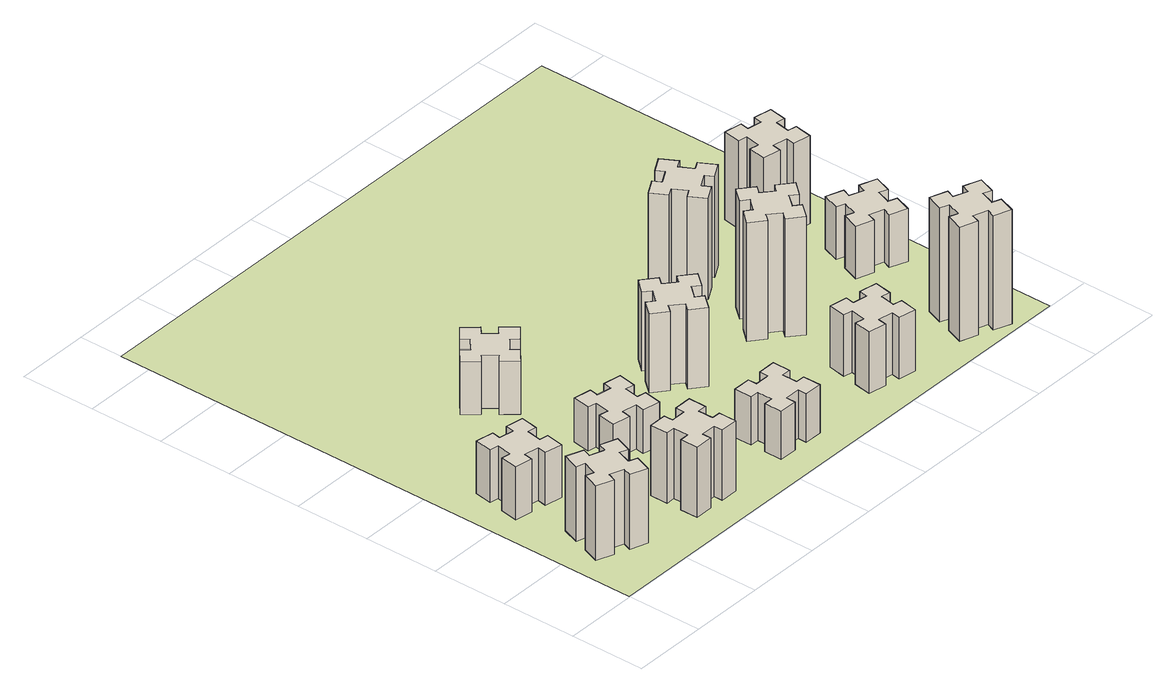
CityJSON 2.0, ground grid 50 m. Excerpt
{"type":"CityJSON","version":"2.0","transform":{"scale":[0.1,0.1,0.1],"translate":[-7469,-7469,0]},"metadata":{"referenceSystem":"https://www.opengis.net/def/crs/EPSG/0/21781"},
"CityObjects":{
"building1":{"type":"Building","attributes":{"class":"1000","function":"1000","usage":"1000","yearOfConstruction":2016,"roofType":"1000","measuredHeight":51,"storeysAboveGround":30,"storeysBelowGround":0},"geometry":[{"type":"Solid","lod":"1","boundaries":[[[[0,1,2,3,4,5,6,7,8,9,10,11,12,13,14,15,16,17,18,19]],[[17,16,20,21]],[[16,15,22,20]],[[15,14,23,22]],[[14,13,24,23]],[[13,12,25,24]],[[12,11,26,25]],[[11,10,27,26]],[[10,9,28,27]],[[9,8,29,28]],[[8,7,30,29]],[[7,6,31,30]],[[6,5,32,31]],[[5,4,33,32]],[[4,3,34,33]],[[3,2,35,34]],[[2,1,36,35]],[[1,0,37,36]],[[0,19,38,37]],[[19,18,39,38]],[[18,17,21,39]],[[24,25,26,27,28,29,30,31,32,33,34,35,36,37,38,39,21,20,22,23]]]]}]},
"building2":{"type":"Building","attributes":{"class":"1000","function":"1000","usage":"1000","yearOfConstruction":2016,"roofType":"1000","measuredHeight":36,"storeysAboveGround":30,"storeysBelowGround":0},"geometry":[{"type":"Solid","lod":"1","boundaries":[[[[40,41,42,43,44,45,46,47,48,49,50,51,52,53,54,55,56,57,58,59]],[[57,56,60,61]],[[56,55,62,60]],[[55,54,63,62]],[[54,53,64,63]],[[53,52,65,64]],[[52,51,66,65]],[[51,50,67,66]],[[50,49,68,67]],[[49,48,69,68]],[[48,47,70,69]],[[47,46,71,70]],[[46,45,72,71]],[[45,44,73,72]],[[44,43,74,73]],[[43,42,75,74]],[[42,41,76,75]],[[41,40,77,76]],[[40,59,78,77]],[[59,58,79,78]],[[58,57,61,79]],[[64,65,66,67,68,69,70,71,72,73,74,75,76,77,78,79,61,60,62,63]]]]}]},
"building3":{"type":"Building","attributes":{"class":"1000","function":"1000","usage":"1000","yearOfConstruction":2016,"roofType":"1000","measuredHeight":48,"storeysAboveGround":30,"storeysBelowGround":0},"geometry":[{"type":"Solid","lod":"1","boundaries":[[[[80,81,82,83,84,85,86,87,88,89,90,91,92,93,94,95,96,97,98,99]],[[97,96,100,101]],[[96,95,102,100]],[[95,94,103,102]],[[94,93,104,103]],[[93,92,105,104]],[[92,91,106,105]],[[91,90,107,106]],[[90,89,108,107]],[[89,88,109,108]],[[88,87,110,109]],[[87,86,111,110]],[[86,85,112,111]],[[85,84,113,112]],[[84,83,114,113]],[[83,82,115,114]],[[82,81,116,115]],[[81,80,117,116]],[[80,99,118,117]],[[99,98,119,118]],[[98,97,101,119]],[[104,105,106,107,108,109,110,111,112,113,114,115,116,117,118,119,101,100,102,103]]]]}]},
"building4":{"type":"Building","attributes":{"class":"1000","function":"1000","usage":"1000","yearOfConstruction":2016,"roofType":"1000","measuredHeight":30,"storeysAboveGround":30,"storeysBelowGround":0},"geometry":[{"type":"Solid","lod":"1","boundaries":[[[[120,121,122,123,124,125,126,127,128,129,130,131,132,133,134,135,136,137,138,139]],[[137,136,140,141]],[[136,135,142,140]],[[135,134,143,142]],[[134,133,144,143]],[[133,132,145,144]],[[132,131,146,145]],[[131,130,147,146]],[[130,129,148,147]],[[129,128,149,148]],[[128,127,150,149]],[[127,126,151,150]],[[126,125,152,151]],[[125,124,153,152]],[[124,123,154,153]],[[123,122,155,154]],[[122,121,156,155]],[[121,120,157,156]],[[120,139,158,157]],[[139,138,159,158]],[[138,137,141,159]],[[144,145,146,147,148,149,150,151,152,153,154,155,156,157,158,159,141,140,142,143]]]]}]},
"building5":{"type":"Building","attributes":{"class":"1000","function":"1000","usage":"1000","yearOfConstruction":2016,"roofType":"1000","measuredHeight":36,"storeysAboveGround":30,"storeysBelowGround":0},"geometry":[{"type":"Solid","lod":"1","boundaries":[[[[160,161,162,163,164,165,166,167,168,169,170,171,172,173,174,175,176,177,178,179]],[[177,176,180,181]],[[176,175,182,180]],[[175,174,183,182]],[[174,173,184,183]],[[173,172,185,184]],[[172,171,186,185]],[[171,170,187,186]],[[170,169,188,187]],[[169,168,189,188]],[[168,167,190,189]],[[167,166,191,190]],[[166,165,192,191]],[[165,164,193,192]],[[164,163,194,193]],[[163,162,195,194]],[[162,161,196,195]],[[161,160,197,196]],[[160,179,198,197]],[[179,178,199,198]],[[178,177,181,199]],[[184,185,186,187,188,189,190,191,192,193,194,195,196,197,198,199,181,180,182,183]]]]}]},
"building6":{"type":"Building","attributes":{"class":"1000","function":"1000","usage":"1000","yearOfConstruction":2016,"roofType":"1000","measuredHeight":33,"storeysAboveGround":30,"storeysBelowGround":0},"geometry":[{"type":"Solid","lod":"1","boundaries":[[[[200,201,202,203,204,205,206,207,208,209,210,211,212,213,214,215,216,217,218,219]],[[217,216,220,221]],[[216,215,222,220]],[[215,214,223,222]],[[214,213,224,223]],[[213,212,225,224]],[[212,211,226,225]],[[211,210,227,226]],[[210,209,228,227]],[[209,208,229,228]],[[208,207,230,229]],[[207,206,231,230]],[[206,205,232,231]],[[205,204,233,232]],[[204,203,234,233]],[[203,202,235,234]],[[202,201,236,235]],[[201,200,237,236]],[[200,219,238,237]],[[219,218,239,238]],[[218,217,221,239]],[[224,225,226,227,228,229,230,231,232,233,234,235,236,237,238,239,221,220,222,223]]]]}]},
"building7":{"type":"Building","attributes":{"class":"1000","function":"1000","usage":"1000","yearOfConstruction":2016,"roofType":"1000","measuredHeight":54,"storeysAboveGround":30,"storeysBelowGround":0},"geometry":[{"type":"Solid","lod":"1","boundaries":[[[[240,241,242,243,244,245,246,247,248,249,250,251,252,253,254,255,256,257,258,259]],[[257,256,260,261]],[[256,255,262,260]],[[255,254,263,262]],[[254,253,264,263]],[[253,252,265,264]],[[252,251,266,265]],[[251,250,267,266]],[[250,249,268,267]],[[249,248,269,268]],[[248,247,270,269]],[[247,246,271,270]],[[246,245,272,271]],[[245,244,273,272]],[[244,243,274,273]],[[243,242,275,274]],[[242,241,276,275]],[[241,240,277,276]],[[240,259,278,277]],[[259,258,279,278]],[[258,257,261,279]],[[264,265,266,267,268,269,270,271,272,273,274,275,276,277,278,279,261,260,262,263]]]]}]},
"building8":{"type":"Building","attributes":{"class":"1000","function":"1000","usage":"1000","yearOfConstruction":2016,"roofType":"1000","measuredHeight":42,"storeysAboveGround":30,"storeysBelowGround":0},"geometry":[{"type":"Solid","lod":"1","boundaries":[[[[280,281,282,283,284,285,286,287,288,289,290,291,292,293,294,295,296,297,298,299]],[[297,296,300,301]],[[296,295,302,300]],[[295,294,303,302]],[[294,293,304,303]],[[293,292,305,304]],[[292,291,306,305]],[[291,290,307,306]],[[290,289,308,307]],[[289,288,309,308]],[[288,287,310,309]],[[287,286,311,310]],[[286,285,312,311]],[[285,284,313,312]],[[284,283,314,313]],[[283,282,315,314]],[[282,281,316,315]],[[281,280,317,316]],[[280,299,318,317]],[[299,298,319,318]],[[298,297,301,319]],[[304,305,306,307,308,309,310,311,312,313,314,315,316,317,318,319,301,300,302,303]]]]}]},
"building9":{"type":"Building","attributes":{"class":"1000","function":"1000","usage":"1000","yearOfConstruction":2016,"roofType":"1000","measuredHeight":81,"storeysAboveGround":30,"storeysBelowGround":0},"geometry":[{"type":"Solid","lod":"1","boundaries":[[[[320,321,322,323,324,325,326,327,328,329,330,331,332,333,334,335,336,337,338,339]],[[337,336,340,341]],[[336,335,342,340]],[[335,334,343,342]],[[334,333,344,343]],[[333,332,345,344]],[[332,331,346,345]],[[331,330,347,346]],[[330,329,348,347]],[[329,328,349,348]],[[328,327,350,349]],[[327,326,351,350]],[[326,325,352,351]],[[325,324,353,352]],[[324,323,354,353]],[[323,322,355,354]],[[322,321,356,355]],[[321,320,357,356]],[[320,339,358,357]],[[339,338,359,358]],[[338,337,341,359]],[[344,345,346,347,348,349,350,351,352,353,354,355,356,357,358,359,341,340,342,343]]]]}]},
"building10":{"type":"Building","attributes":{"class":"1000","function":"1000","usage":"1000","yearOfConstruction":2016,"roofType":"1000","measuredHeight":69,"storeysAboveGround":30,"storeysBelowGround":0},"geometry":[{"type":"Solid","lod":"1","boundaries":[[[[360,361,362,363,364,365,366,367,368,369,370,371,372,373,374,375,376,377,378,379]],[[377,376,380,381]],[[376,375,382,380]],[[375,374,383,382]],[[374,373,384,383]],[[373,372,385,384]],[[372,371,386,385]],[[371,370,387,386]],[[370,369,388,387]],[[369,368,389,388]],[[368,367,390,389]],[[367,366,391,390]],[[366,365,392,391]],[[365,364,393,392]],[[364,363,394,393]],[[363,362,395,394]],[[362,361,396,395]],[[361,360,397,396]],[[360,379,398,397]],[[379,378,399,398]],[[378,377,381,399]],[[384,385,386,387,388,389,390,391,392,393,394,395,396,397,398,399,381,380,382,383]]]]}]},
"building11":{"type":"Building","attributes":{"class":"1000","function":"1000","usage":"1000","yearOfConstruction":2016,"roofType":"1000","measuredHeight":78,"storeysAboveGround":30,"storeysBelowGround":0},"geometry":[{"type":"Solid","lod":"1","boundaries":[[[[400,401,402,403,404,405,406,407,408,409,410,411,412,413,414,415,416,417,418,419]],[[417,416,420,421]],[[416,415,422,420]],[[415,414,423,422]],[[414,413,424,423]],[[413,412,425,424]],[[412,411,426,425]],[[411,410,427,426]],[[410,409,428,427]],[[409,408,429,428]],[[408,407,430,429]],[[407,406,431,430]],[[406,405,432,431]],[[405,404,433,432]],[[404,403,434,433]],[[403,402,435,434]],[[402,401,436,435]],[[401,400,437,436]],[[400,419,438,437]],[[419,418,439,438]],[[418,417,421,439]],[[424,425,426,427,428,429,430,431,432,433,434,435,436,437,438,439,421,420,422,423]]]]}]},
"building12":{"type":"Building","attributes":{"class":"1000","function":"1000","usage":"1000","yearOfConstruction":2016,"roofType":"1000","measuredHeight":36,"storeysAboveGround":30,"storeysBelowGround":0},"geometry":[{"type":"Solid","lod":"1","boundaries":[[[[440,441,442,443,444,445,446,447,448,449,450,451,452,453,454,455,456,457,458,459]],[[457,456,460,461]],[[456,455,462,460]],[[455,454,463,462]],[[454,453,464,463]],[[453,452,465,464]],[[452,451,466,465]],[[451,450,467,466]],[[450,449,468,467]],[[449,448,469,468]],[[448,447,470,469]],[[447,446,471,470]],[[446,445,472,471]],[[445,444,473,472]],[[444,443,474,473]],[[443,442,475,474]],[[442,441,476,475]],[[441,440,477,476]],[[440,459,478,477]],[[459,458,479,478]],[[458,457,461,479]],[[464,465,466,467,468,469,470,471,472,473,474,475,476,477,478,479,461,460,462,463]]]]}]},
"building13":{"type":"Building","attributes":{"class":"1000","function":"1000","usage":"1000","yearOfConstruction":2016,"roofType":"1000","measuredHeight":60,"storeysAboveGround":30,"storeysBelowGround":0},"geometry":[{"type":"Solid","lod":"1","boundaries":[[[[480,481,482,483,484,485,486,487,488,489,490,491,492,493,494,495,496,497,498,499]],[[497,496,500,501]],[[496,495,502,500]],[[495,494,503,502]],[[494,493,504,503]],[[493,492,505,504]],[[492,491,506,505]],[[491,490,507,506]],[[490,489,508,507]],[[489,488,509,508]],[[488,487,510,509]],[[487,486,511,510]],[[486,485,512,511]],[[485,484,513,512]],[[484,483,514,513]],[[483,482,515,514]],[[482,481,516,515]],[[481,480,517,516]],[[480,499,518,517]],[[499,498,519,518]],[[498,497,501,519]],[[504,505,506,507,508,509,510,511,512,513,514,515,516,517,518,519,501,500,502,503]]]]}]},
"landuse1":{"type":"LandUse","attributes":{"name":"plot1","function":"1010"},"geometry":[{"type":"MultiSurface","lod":"1","boundaries":[[[520,521,522,523]]]}]}
},
"vertices":[
[462,391,0],[496,485,0],[552,464,0],[593,577,0],[480,618,0],[460,562,0],[366,596,0],[387,652,0],[274,693,0],[233,580,0],[289,560,0],[255,466,0],[199,487,0],[157,374,0],[270,333,0],[291,389,0],[385,355,0],[364,299,0],[477,257,0],[518,370,0],[385,355,510],[364,299,510],[291,389,510],[270,333,510],[157,374,510],[199,487,510],[255,466,510],[289,560,510],[233,580,510],[274,693,510],[387,652,510],[366,596,510],[460,562,510],[480,618,510],[593,577,510],[552,464,510],[496,485,510],[462,391,510],[518,370,510],[477,257,510],
[307,1016,0],[405,998,0],[395,939,0],[513,918,0],[534,1037,0],[475,1047,0],[492,1145,0],[551,1135,0],[572,1253,0],[454,1274,0],[444,1215,0],[345,1232,0],[356,1291,0],[237,1312,0],[217,1194,0],[276,1184,0],[258,1085,0],[199,1096,0],[178,977,0],[297,957,0],[258,1085,360],[199,1096,360],[276,1184,360],[217,1194,360],[237,1312,360],[356,1291,360],[345,1232,360],[444,1215,360],[454,1274,360],[572,1253,360],[551,1135,360],[492,1145,360],[475,1047,360],[534,1037,360],[513,918,360],[395,939,360],[405,998,360],[307,1016,360],[297,957,360],[178,977,360],
[1065,485,0],[965,485,0],[965,545,0],[845,545,0],[845,425,0],[905,425,0],[905,325,0],[845,325,0],[845,205,0],[965,205,0],[965,265,0],[1065,265,0],[1065,205,0],[1185,205,0],[1185,325,0],[1125,325,0],[1125,425,0],[1185,425,0],[1185,545,0],[1065,545,0],[1125,425,480],[1185,425,480],[1125,325,480],[1185,325,480],[1185,205,480],[1065,205,480],[1065,265,480],[965,265,480],[965,205,480],[845,205,480],[845,325,480],[905,325,480],[905,425,480],[845,425,480],[845,545,480],[965,545,480],[965,485,480],[1065,485,480],[1065,545,480],[1185,545,480],
[1016,1084,0],[998,985,0],[939,996,0],[918,877,0],[1037,857,0],[1047,916,0],[1145,898,0],[1135,839,0],[1253,818,0],[1274,937,0],[1215,947,0],[1232,1045,0],[1291,1035,0],[1312,1153,0],[1194,1174,0],[1184,1115,0],[1085,1132,0],[1096,1191,0],[977,1212,0],[957,1094,0],[1085,1132,300],[1096,1191,300],[1184,1115,300],[1194,1174,300],[1312,1153,300],[1291,1035,300],[1232,1045,300],[1215,947,300],[1274,937,300],[1253,818,300],[1135,839,300],[1145,898,300],[1047,916,300],[1037,857,300],[918,877,300],[939,996,300],[998,985,300],[1016,1084,300],[957,1094,300],[977,1212,300],
[983,1972,0],[906,1907,0],[868,1953,0],[776,1876,0],[853,1784,0],[899,1823,0],[963,1746,0],[917,1708,0],[994,1616,0],[1086,1693,0],[1048,1739,0],[1124,1803,0],[1163,1757,0],[1255,1834,0],[1178,1926,0],[1132,1888,0],[1067,1964,0],[1113,2003,0],[1036,2095,0],[944,2018,0],[1067,1964,360],[1113,2003,360],[1132,1888,360],[1178,1926,360],[1255,1834,360],[1163,1757,360],[1124,1803,360],[1048,1739,360],[1086,1693,360],[994,1616,360],[917,1708,360],[963,1746,360],[899,1823,360],[853,1784,360],[776,1876,360],[868,1953,360],[906,1907,360],[983,1972,360],[944,2018,360],[1036,2095,360],
[1865,325,0],[1865,425,0],[1925,425,0],[1925,545,0],[1805,545,0],[1805,485,0],[1705,485,0],[1705,545,0],[1585,545,0],[1585,425,0],[1645,425,0],[1645,325,0],[1585,325,0],[1585,205,0],[1705,205,0],[1705,265,0],[1805,265,0],[1805,205,0],[1925,205,0],[1925,325,0],[1805,265,330],[1805,205,330],[1705,265,330],[1705,205,330],[1585,205,330],[1585,325,330],[1645,325,330],[1645,425,330],[1585,425,330],[1585,545,330],[1705,545,330],[1705,485,330],[1805,485,330],[1805,545,330],[1925,545,330],[1925,425,330],[1865,425,330],[1865,325,330],[1925,325,330],[1925,205,330],
[1746,1163,0],[1823,1099,0],[1784,1053,0],[1876,976,0],[1953,1068,0],[1907,1106,0],[1972,1183,0],[2018,1144,0],[2095,1236,0],[2003,1313,0],[1964,1267,0],[1888,1332,0],[1926,1378,0],[1834,1455,0],[1757,1363,0],[1803,1324,0],[1739,1248,0],[1693,1286,0],[1616,1194,0],[1708,1117,0],[1739,1248,540],[1693,1286,540],[1803,1324,540],[1757,1363,540],[1834,1455,540],[1926,1378,540],[1888,1332,540],[1964,1267,540],[2003,1313,540],[2095,1236,540],[2018,1144,540],[1972,1183,540],[1907,1106,540],[1953,1068,540],[1876,976,540],[1784,1053,540],[1823,1099,540],[1746,1163,540],[1708,1117,540],[1616,1194,540],
[2527,276,0],[2625,258,0],[2615,199,0],[2733,178,0],[2754,297,0],[2695,307,0],[2712,405,0],[2771,395,0],[2792,513,0],[2674,534,0],[2664,475,0],[2565,492,0],[2576,551,0],[2457,572,0],[2437,454,0],[2496,444,0],[2478,345,0],[2419,356,0],[2398,237,0],[2517,217,0],[2478,345,420],[2419,356,420],[2496,444,420],[2437,454,420],[2457,572,420],[2576,551,420],[2565,492,420],[2664,475,420],[2674,534,420],[2792,513,420],[2771,395,420],[2712,405,420],[2695,307,420],[2754,297,420],[2733,178,420],[2615,199,420],[2625,258,420],[2527,276,420],[2517,217,420],[2398,237,420],
[2647,1006,0],[2712,1083,0],[2758,1044,0],[2835,1136,0],[2743,1213,0],[2704,1167,0],[2628,1232,0],[2666,1278,0],[2574,1355,0],[2497,1263,0],[2543,1224,0],[2479,1148,0],[2433,1186,0],[2356,1094,0],[2448,1017,0],[2486,1063,0],[2563,999,0],[2524,953,0],[2616,876,0],[2693,968,0],[2563,999,810],[2524,953,810],[2486,1063,810],[2448,1017,810],[2356,1094,810],[2433,1186,810],[2479,1148,810],[2543,1224,810],[2497,1263,810],[2574,1355,810],[2666,1278,810],[2628,1232,810],[2704,1167,810],[2743,1213,810],[2835,1136,810],[2758,1044,810],[2712,1083,810],[2647,1006,810],[2693,968,810],[2616,876,810],
[2475,1744,0],[2525,1657,0],[2473,1627,0],[2533,1523,0],[2637,1583,0],[2607,1635,0],[2694,1685,0],[2724,1633,0],[2828,1693,0],[2768,1797,0],[2716,1767,0],[2666,1854,0],[2718,1884,0],[2658,1988,0],[2554,1928,0],[2584,1876,0],[2497,1826,0],[2467,1878,0],[2363,1818,0],[2423,1714,0],[2497,1826,690],[2467,1878,690],[2584,1876,690],[2554,1928,690],[2658,1988,690],[2718,1884,690],[2666,1854,690],[2716,1767,690],[2768,1797,690],[2828,1693,690],[2724,1633,690],[2694,1685,690],[2607,1635,690],[2637,1583,690],[2533,1523,690],[2473,1627,690],[2525,1657,690],[2475,1744,690],[2423,1714,690],[2363,1818,690],
[3251,189,0],[3345,155,0],[3324,99,0],[3437,57,0],[3478,170,0],[3422,191,0],[3456,285,0],[3512,264,0],[3553,377,0],[3440,418,0],[3420,362,0],[3326,396,0],[3347,452,0],[3234,493,0],[3193,380,0],[3249,360,0],[3215,266,0],[3159,287,0],[3117,174,0],[3230,133,0],[3215,266,780],[3159,287,780],[3249,360,780],[3193,380,780],[3234,493,780],[3347,452,780],[3326,396,780],[3420,362,780],[3440,418,780],[3553,377,780],[3512,264,780],[3456,285,780],[3422,191,780],[3478,170,780],[3437,57,780],[3324,99,780],[3345,155,780],[3251,189,780],[3230,133,780],[3117,174,780],
[3351,1029,0],[3445,995,0],[3424,939,0],[3537,897,0],[3578,1010,0],[3522,1031,0],[3556,1125,0],[3612,1104,0],[3653,1217,0],[3540,1258,0],[3520,1202,0],[3426,1236,0],[3447,1292,0],[3334,1333,0],[3293,1220,0],[3349,1200,0],[3315,1106,0],[3259,1127,0],[3217,1014,0],[3330,973,0],[3315,1106,360],[3259,1127,360],[3349,1200,360],[3293,1220,360],[3334,1333,360],[3447,1292,360],[3426,1236,360],[3520,1202,360],[3540,1258,360],[3653,1217,360],[3612,1104,360],[3556,1125,360],[3522,1031,360],[3578,1010,360],[3537,897,360],[3424,939,360],[3445,995,360],[3351,1029,360],[3330,973,360],[3217,1014,360],
[3267,1656,0],[3365,1638,0],[3355,1579,0],[3473,1558,0],[3494,1677,0],[3435,1687,0],[3452,1785,0],[3511,1775,0],[3532,1893,0],[3414,1914,0],[3404,1855,0],[3305,1872,0],[3316,1931,0],[3197,1952,0],[3177,1834,0],[3236,1824,0],[3218,1725,0],[3159,1736,0],[3138,1617,0],[3257,1597,0],[3218,1725,600],[3159,1736,600],[3236,1824,600],[3177,1834,600],[3197,1952,600],[3316,1931,600],[3305,1872,600],[3404,1855,600],[3414,1914,600],[3532,1893,600],[3511,1775,600],[3452,1785,600],[3435,1687,600],[3494,1677,600],[3473,1558,600],[3355,1579,600],[3365,1638,600],[3267,1656,600],[3257,1597,600],[3138,1617,600],
[5,3705,0],[3705,3705,0],[3705,5,0],[5,5,0]
]}
